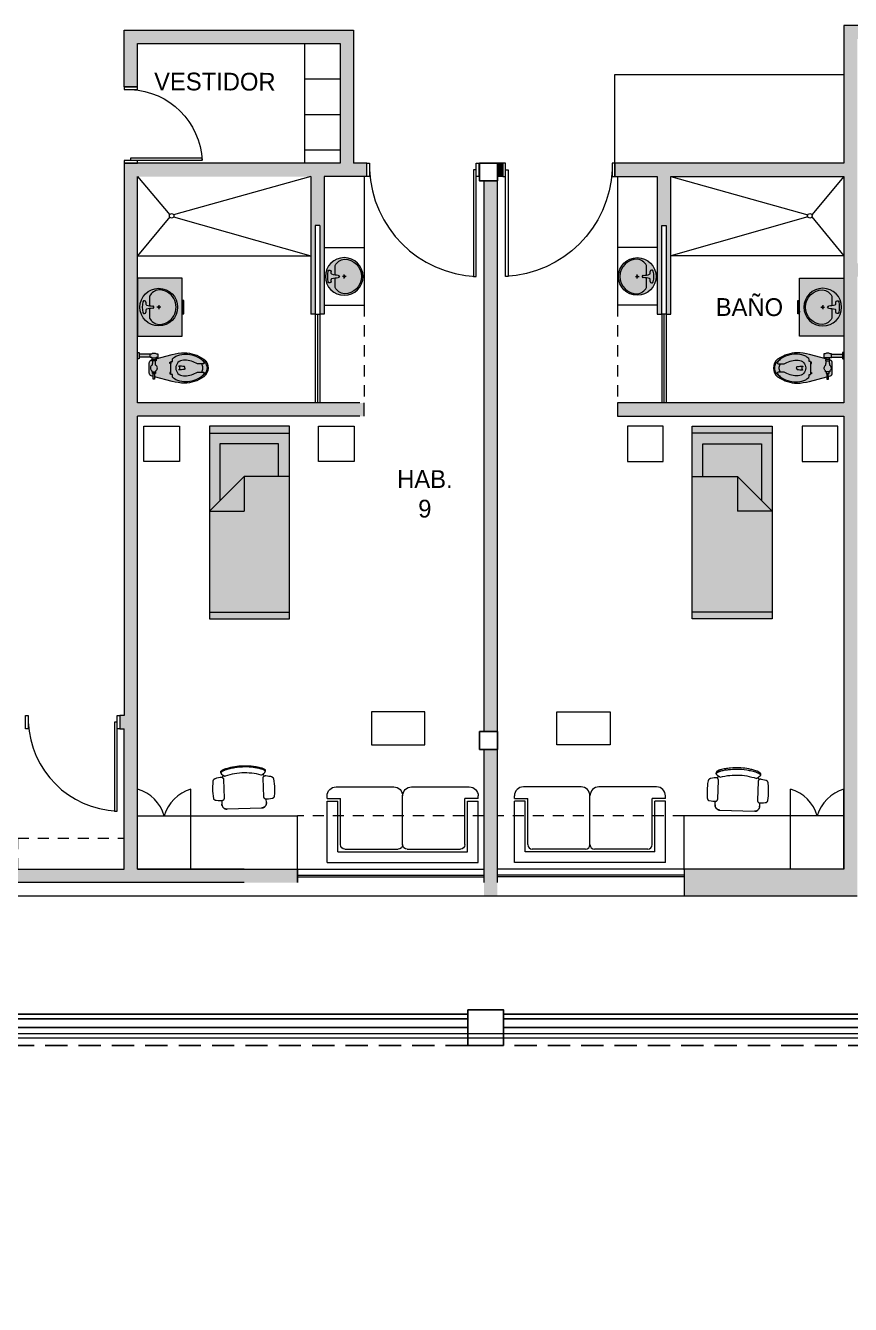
# Model space of a CAD drawing. Header units: metres. Extents: x 51 to 18146, y -212 to 18074.
# Drawn here: x 83.02 to 92.3, y 345.2 to 359.58 of the extents above; entities that cross this region are included whole.
import ezdxf

# ---------------------------------------------------------------- set-up
doc = ezdxf.new("R2010")
doc.units = ezdxf.units.M
for name, pattern in [('CONTINUA', [0]), ('HIDDEN', [0.375, 0.25, -0.125]), ('HIDDEN2', [0.1875, 0.125, -0.0625])]:
    doc.linetypes.add(name, pattern=pattern)
doc.layers.get('0').update_dxf_attribs({"color": 250})
for name, color, linetype in [('AY', 1, 'Continuous'), ('COL', 2, 'Continuous'), ('VE', 5, 'Continuous')]:
    doc.layers.add(name, color=color, linetype=linetype)
for name, color, linetype, lineweight in [('P0 - Antepecho', 250, 'Continuous', 15), ('P0 - Estructura', 250, 'Continuous', 25), ('P0 - Mobiliario', 250, 'Continuous', 9), ('P0 - Paredes', 250, 'Continuous', 20), ('P0 - Pasamanos', 250, 'Continuous', 13), ('P0 - Puertas', 250, 'Continuous', 13), ('P0 - Textos', 250, 'Continuous', 13), ('P0 - Ventanas', 250, 'Continuous', 15)]:
    doc.layers.add(name, color=color, linetype=linetype, lineweight=lineweight)
doc.layers.get('0').freeze()
doc.styles.add('CENTURY GOTHIC', font='GOTHIC.TTF')

# ---------------------------------------------------------------- blocks, each defined once
blk = doc.blocks.new('*U219')
for points in [[(0.03, 0.875), (0.03, 0.075), (0.06, 0.075), (0.06, 0.875)], [(0.03, 0), (0, 0), (0, 0.15), (0.03, 0.15)], [(0.86, 0), (0.83, 0), (0.83, 0.15), (0.86, 0.15)]]:
    blk.add_lwpolyline(points, close=True)
blk.add_arc((-0.006, 0.039), 0.837, 2.452, 87.548)
blk = doc.blocks.new('*U224')
for points in [[(-0.2, 0.15), (-0.17, 0.15), (-0.17, 0), (-0.2, 0)], [(0.83, 0.15), (0.86, 0.15), (0.86, 0), (0.83, 0)], [(0.83, -0.925), (0.83, 0.075), (0.8, 0.075), (0.8, -0.925)]]:
    blk.add_lwpolyline(points, close=True)
blk.add_arc((0.875, 0.12), 1.046, 182.452, 267.548)
blk = doc.blocks.new('*U191')
for points in [[(-0.17, 1.275), (-0.17, 0.075), (-0.14, 0.075), (-0.14, 1.275)], [(-0.17, 0), (-0.2, 0), (-0.2, 0.15), (-0.17, 0.15)], [(1.06, 0), (1.03, 0), (1.03, 0.15), (1.06, 0.15)]]:
    blk.add_lwpolyline(points, close=True)
blk.add_arc((-0.224, 0.021), 1.255, 2.452, 87.548)
blk = doc.blocks.new('CAMA01')
at = {"true_color": 0xffffff, "transparency": 33554610}
h = blk.add_hatch(color=7, dxfattribs=at)
h.dxf.hatch_style = 1
h.paths.add_polyline_path([(0, -0.00217), (0, 0), (0.0009, 0), (0.0009, -0.00217)])
for p, q in [((0.0009, -0.00008), (0, -0.00008)), ((0.000122, -0.0002), (0.000782, -0.0002)), ((0.000122, -0.000568), (0.000122, -0.0002)), ((0.000782, -0.0002), (0.000782, -0.00084)), ((0.000001, -0.000569), (0.00051, -0.000569)), ((0.0009, -0.000958), (0.00051, -0.000569)), ((0.00051, -0.000569), (0.00051, -0.000958)), ((0.0009, -0.000958), (0.00051, -0.000958)), ((0.0009, -0.002096), (0, -0.002096))]:
    blk.add_line(p, q)
blk.add_lwpolyline([(0, -0.00217), (0, 0), (0.0009, 0), (0.0009, -0.00217)], close=True)
blk = doc.blocks.new('*U202')
at = {"true_color": 0xe7e8e9, "transparency": 33554687}
h = blk.add_hatch(color=254, dxfattribs=at)
h.dxf.hatch_style = 1
h.paths.add_polyline_path([(-0.055, 0.5), (-0.045, 0.5), (-0.045, 0.51), (-0.055, 0.51)])
h.paths.add_polyline_path([(-0.175, 0.51), (-0.025, 0.51), (-0.025, 0.52), (-0.175, 0.52)])
h.paths.add_polyline_path([(-0.155, 0.5), (-0.145, 0.5), (-0.145, 0.51), (-0.155, 0.51)])
h.paths.add_polyline_path([(-0.425, 0), (0.225, 0), (0.225, 0.5), (-0.425, 0.5)])
at = {"ltscale": 0.5}
for points in [[(0.225, 0.5), (-0.425, 0.5), (-0.425, 0), (0.225, 0)], [(-0.025, 0.52), (-0.175, 0.52), (-0.175, 0.51), (-0.025, 0.51)], [(-0.155, 0.51), (-0.145, 0.51), (-0.145, 0.5), (-0.155, 0.5)], [(-0.045, 0.51), (-0.055, 0.51), (-0.055, 0.5), (-0.045, 0.5)]]:
    blk.add_lwpolyline(points, close=True, dxfattribs=at)
blk = doc.blocks.new('*U180')
at = {"true_color": 0xffffff, "transparency": 33554648}
h = blk.add_hatch(color=7, dxfattribs=at)
h.dxf.hatch_style = 1
edge = h.paths.add_edge_path()
edge.add_arc((0, -0.241), 0.241, 0, 360)
for p, q in [((-0.025, -0.241), (0.025, -0.241)), ((0, -0.216), (0, -0.265)), ((-0.142, -0.359), (-0.019, -0.359)), ((-0.063, -0.406), (-0.039, -0.406)), ((0, -0.483), (0, -0.483)), ((0.019, -0.359), (0.142, -0.359)), ((0.039, -0.406), (0.063, -0.406))]:
    blk.add_line(p, q)
for radius in [0.241, 0.01]:
    blk.add_circle((0, -0.241), radius)
for centre, radius, start, end in [((0, -0.241), 0.222, 360, 180), ((-0.061, -0.218), 0.162, 188.1932, 240.2401), ((-0.562, -0.26), 0.552, 345.5523, 353.9775), ((0, -0.317), 0.0136, 355.6158, 184.3842), ((0.562, -0.26), 0.552, 186.0225, 194.4477), ((0.061, -0.218), 0.162, 299.7599, 351.8068), ((-0.063, -0.426), 0.0198, 90, 256.6163), ((0, -0.064), 0.388, 259.9649, 280.0351), ((-0.039, -0.394), 0.0119, 270, 341.9046), ((0.039, -0.394), 0.0119, 198.0954, 270), ((0.063, -0.426), 0.0198, 283.3837, 90)]:
    blk.add_arc(centre, radius, start, end)
blk = doc.blocks.new('INOD-01')
at = {"true_color": 0xffffff, "transparency": 33554687}
h = blk.add_hatch(color=7, dxfattribs=at)
h.dxf.hatch_style = 1
edge = h.paths.add_edge_path()
edge.add_line((0.000292, -0.000388), (0.000238, -0.000192))
edge.add_line((0.000238, -0.000192), (0.000265, -0.000192))
edge.add_arc((0.000265, -0.00019), 0.00000218, 268.4865, 360)
edge.add_line((0.000267, -0.00019), (0.000267, -0.000177))
edge.add_arc((0.000265, -0.000177), 0.00000218, 0, 91.5135)
edge.add_line((0.000265, -0.000175), (0.000234, -0.000176))
edge.add_arc((-0.001253, -0.000621), 0.001552, 16.6708, 17.5555)
edge.add_arc((-0.001253, -0.000621), 0.001552, 17.5555, 17.5582)
edge.add_arc((0.000197, -0.000162), 0.0000314, 17.5582, 90)
edge.add_line((0.000197, -0.000131), (0.000197, -0.000131))
edge.add_line((0.000197, -0.000131), (0.000082, -0.000131))
edge.add_arc((0.000082, -0.000162), 0.0000314, 90, 162.4418)
edge.add_arc((0.001532, -0.000621), 0.001552, 162.4418, 162.4445)
edge.add_arc((0.001532, -0.000621), 0.001552, 162.4445, 162.6572)
edge.add_line((0.000051, -0.000158), (0.000044, -0.000158))
edge.add_line((0.000044, -0.000158), (0.000044, -0.000163))
edge.add_line((0.000044, -0.000163), (0.000024, -0.000163))
edge.add_arc((-0.00003, -0.000183), 0.0000576, 21.1205, 29.7975)
edge.add_line((0.00002, -0.000155), (0.00002, -0.000141))
edge.add_line((0.00002, -0.000141), (0.000018, -0.000141))
edge.add_line((0.000018, -0.000141), (0.000018, -0.000016))
edge.add_line((0.000018, -0.000016), (0.000033, -0.000016))
edge.add_arc((0.000033, -0.000014), 0.0000024, 270, 357)
edge.add_line((0.000035, -0.000014), (0.000036, 0))
edge.add_line((0.000036, 0), (-0.000036, 0))
edge.add_line((-0.000036, 0), (-0.000035, -0.000014))
edge.add_arc((-0.000033, -0.000014), 0.0000024, 183, 270)
edge.add_line((-0.000033, -0.000016), (-0.000018, -0.000016))
edge.add_line((-0.000018, -0.000016), (-0.000018, -0.000141))
edge.add_line((-0.000018, -0.000141), (-0.00002, -0.000141))
edge.add_line((-0.00002, -0.000141), (-0.00002, -0.000155))
edge.add_arc((0.00003, -0.000183), 0.0000576, 150.2025, 209.7975)
edge.add_line((-0.00002, -0.000212), (-0.00002, -0.000227))
edge.add_line((-0.00002, -0.000227), (0.00002, -0.000227))
edge.add_line((0.00002, -0.000227), (0.00002, -0.000213))
edge.add_arc((-0.00003, -0.000184), 0.0000576, 330.2025, 338.8795)
edge.add_line((0.000024, -0.000205), (0.000037, -0.000205))
edge.add_line((0.000037, -0.000205), (-0.000013, -0.000388))
edge.add_arc((0.000884, -0.000586), 0.000918, 167.5166, 176.3215)
edge.add_arc((0.000383, -0.000511), 0.000416, 182.2621, 197.4133)
edge.add_arc((0.000375, -0.000515), 0.000407, 197.3099, 214.6377)
edge.add_arc((0.00014, -0.000665), 0.000128, 218.7559, 269.7595)
edge.add_arc((0.000139, -0.000665), 0.000128, 270.2405, 321.2441)
edge.add_arc((-0.000096, -0.000515), 0.000407, 325.3623, 342.6901)
edge.add_arc((-0.000104, -0.000511), 0.000416, 342.5867, 357.7379)
edge.add_arc((-0.000605, -0.000586), 0.000918, 3.6785, 12.4834)
for p, q in [((-0.000018, -0.000141), (-0.000018, -0.000016)), ((0.000018, -0.000141), (0.000018, -0.000016)), ((0.000181, -0.000207), (0.000181, -0.000207)), ((0.000207, -0.000191), (0.000207, -0.000177)), ((0.000118, -0.000473), (0.000161, -0.000473))]:
    blk.add_line(p, q)
for points in [[(0.000033, -0.000016, 0.39896), (0.000035, -0.000014), (0.000036, 0), (-0.000036, 0), (-0.000035, -0.000014, 0.39896), (-0.000033, -0.000016)], [(0.000057, -0.000158), (0.000044, -0.000158), (0.000044, -0.000209), (0.000057, -0.000209, 0.414214), (0.00006, -0.000207), (0.00006, -0.000161, 0.414214)]]:
    blk.add_lwpolyline(points, format="xyb", close=True)
for points in [[(0.000024, -0.000163, 0.037879), (0.00002, -0.000155), (0.00002, -0.000141), (-0.00002, -0.000141), (-0.00002, -0.000155, 0.266056), (-0.00002, -0.000212), (-0.00002, -0.000227), (0.00002, -0.000227), (0.00002, -0.000213, 0.037879), (0.000024, -0.000205)], [(0.000234, -0.000176, 0.00386), (0.000227, -0.000153, 0.000012), (0.000227, -0.000153, 0.327052), (0.000197, -0.000131), (0.000197, -0.000131), (0.000082, -0.000131), (0.000082, -0.000131, 0.327052), (0.000052, -0.000153, 0.000012), (0.000052, -0.000153, 0.000928), (0.000051, -0.000158)], [(0.000037, -0.000205), (-0.000013, -0.000388, 0.038438), (-0.000033, -0.000528, 0.066206), (-0.000014, -0.000636, 0.075751), (0.00004, -0.000746, 0.226293), (0.00014, -0.000794, 0.226293), (0.000239, -0.000746, 0.075751), (0.000293, -0.000636, 0.066206), (0.000312, -0.000528, 0.038438), (0.000292, -0.000388), (0.000238, -0.000192)], [(0.00006, -0.000167), (0.000088, -0.000167), (0.000088, -0.000164), (0.000106, -0.000164, -0.537901), (0.000171, -0.00016), (0.000181, -0.00016), (0.000183, -0.000162), (0.000183, -0.000205), (0.000181, -0.000207), (0.000171, -0.000207, -0.538048), (0.000106, -0.000203), (0.000088, -0.000203), (0.000088, -0.0002), (0.00006, -0.0002)], [(0.000202, -0.000193, 0.076348), (0.000207, -0.000191), (0.000265, -0.000192, 0.421972), (0.000267, -0.00019), (0.000267, -0.000177, 0.421972), (0.000265, -0.000175), (0.000207, -0.000177, 0.076348), (0.000202, -0.000174)], [(0.00014, -0.000374), (0.000072, -0.000374, 0.406181), (0.000068, -0.000377), (0.000068, -0.000388, -0.444017), (0.000062, -0.000393), (0.00004, -0.000393, 0.143847), (0.000034, -0.000395, 0.048238), (0.000016, -0.000416), (0.000008, -0.000429, 0.099328), (-0.000016, -0.000522, 0.066881), (-0.000008, -0.000609, 0.081513), (0.000029, -0.000702, 0.111286), (0.000086, -0.000766, 0.125201), (0.00014, -0.000782, 0.125201), (0.000194, -0.000766, 0.111286), (0.00025, -0.000702, 0.081513), (0.000287, -0.000609, 0.066881), (0.000295, -0.000522, 0.099328), (0.000271, -0.000429), (0.000263, -0.000416, 0.048238), (0.000245, -0.000395, 0.143847), (0.000239, -0.000393), (0.000217, -0.000393, -0.444017), (0.000211, -0.000388), (0.000211, -0.000377, 0.406181), (0.000207, -0.000374), (0.00014, -0.000374)], [(0.000027, -0.000698, 0.134246), (0.00008, -0.000749, 0.629544), (0.000091, -0.000742), (0.000091, -0.000674, 0.129257), (0.000085, -0.000658, -0.148984), (0.000051, -0.000515, -0.965717), (0.000228, -0.000515, -0.148984), (0.000194, -0.000658, 0.129257), (0.000188, -0.000674), (0.000188, -0.000742, 0.629544), (0.000199, -0.000749, 0.134246), (0.000252, -0.000698)], [(0.00014, -0.000533), (0.000128, -0.000531, -0.285993), (0.000124, -0.000527), (0.000121, -0.000511, -0.009657), (0.000119, -0.000481), (0.000118, -0.000473, -0.2787), (0.000123, -0.000459)], [(0.00014, -0.000533), (0.000151, -0.000531, 0.285993), (0.000155, -0.000527), (0.000158, -0.000511, 0.009657), (0.000161, -0.000481), (0.000161, -0.000473, 0.2787), (0.000156, -0.000459)], [(0.000091, -0.000719, 0.068748), (0.000134, -0.000731), (0.000146, -0.000731, 0.068748), (0.000188, -0.000719)]]:
    blk.add_lwpolyline(points, format="xyb")
for points in [[(0.000044, -0.000163), (0.000024, -0.000163), (0.000024, -0.000205), (0.000044, -0.000205)], [(0.000183, -0.000201), (0.000202, -0.000201), (0.000202, -0.000166), (0.000183, -0.000166)]]:
    blk.add_lwpolyline(points)
for points in [[(0.000072, -0.000374), (0.000088, -0.000374), (0.000088, -0.000364), (0.000072, -0.000364)], [(0.000207, -0.000374), (0.000191, -0.000374), (0.000191, -0.000364), (0.000207, -0.000364)]]:
    blk.add_lwpolyline(points, close=True)
blk = doc.blocks.new('MSA2')
for p, q in [((-0.85, -0.03), (-0.85, -0.72)), ((-0.85, -0.03), (0.85, -0.03)), ((0.85, -0.03), (0.85, -0.72)), ((-0.73, -0.15), (0.73, -0.15)), ((-0.73, -0.15), (-0.73, -0.72)), ((-0.7, -0.23), (-0.7, -0.75)), ((-0.65, -0.18), (-0.05, -0.18)), ((0, -0.23), (0, -0.78)), ((0.05, -0.18), (0.65, -0.18)), ((0.7, -0.23), (0.7, -0.75)), ((0.73, -0.15), (0.73, -0.72)), ((-0.85, -0.72), (-0.73, -0.72)), ((0.73, -0.72), (0.85, -0.72)), ((-0.85, -0.75), (-0.7, -0.75)), ((-0.85, -0.75), (-0.85, -0.78)), ((0.85, -0.75), (0.7, -0.75)), ((0.85, -0.75), (0.85, -0.78)), ((-0.75, -0.88), (-0.1, -0.88)), ((0.1, -0.88), (0.75, -0.88))]:
    blk.add_line(p, q)
for centre, radius, start, end in [((-0.65, -0.23), 0.05, 90, 180), ((-0.05, -0.23), 0.05, 0, 90), ((0.05, -0.23), 0.05, 90, 180), ((0.65, -0.23), 0.05, 0, 90), ((-0.75, -0.78), 0.1, 180, 270), ((-0.1, -0.78), 0.1, 270.0001, 0.0001), ((0.1, -0.78), 0.1, 179.9999, 269.9999), ((0.75, -0.78), 0.1, 270, 360)]:
    blk.add_arc(centre, radius, start, end)
blk = doc.blocks.new('EQ_Silla - Haworth-Zody Task1 - Silla operativa con apoyabrazos-V157-Layout Copy 1')
for p, q in [((-0.135, -0.005), (-0.135, 0.007)), ((0.308, 0.092), (-0.079, 0.092)), ((0.364, 0.007), (0.363, -0.005)), ((-0.109, -0.244), (-0.11, -0.032)), ((0.338, -0.032), (0.337, -0.244)), ((-0.136, -0.318), (-0.136, -0.332)), ((0.364, -0.332), (0.364, -0.318))]:
    blk.add_line(p, q)
at = {"flags": 128}
for points in [[(-0.135, 0.007), (-0.136, 0.02), (-0.136, 0.033)], [(0.365, 0.033), (0.365, 0.02), (0.364, 0.007)], [(-0.226, -0.034), (-0.229, -0.061), (-0.231, -0.089), (-0.232, -0.117), (-0.232, -0.145), (-0.231, -0.172), (-0.228, -0.2), (-0.225, -0.228), (-0.224, -0.232)], [(-0.203, -0.011), (-0.204, -0.011), (-0.205, -0.011), (-0.206, -0.011), (-0.207, -0.012), (-0.208, -0.012), (-0.209, -0.012), (-0.21, -0.013), (-0.211, -0.013), (-0.212, -0.014), (-0.213, -0.014), (-0.214, -0.015), (-0.215, -0.016), (-0.216, -0.016), (-0.217, -0.017), (-0.218, -0.018), (-0.218, -0.018), (-0.219, -0.019), (-0.22, -0.02), (-0.22, -0.021), (-0.221, -0.022), (-0.222, -0.023), (-0.222, -0.024), (-0.223, -0.025), (-0.223, -0.026), (-0.224, -0.027), (-0.224, -0.028), (-0.225, -0.029), (-0.225, -0.03), (-0.225, -0.031), (-0.226, -0.032), (-0.226, -0.033), (-0.226, -0.034), (-0.226, -0.034)], [(-0.137, -0.005), (-0.158, -0.006), (-0.178, -0.007), (-0.198, -0.01), (-0.203, -0.011)], [(-0.11, -0.032), (-0.11, -0.031), (-0.11, -0.03), (-0.11, -0.029), (-0.11, -0.028), (-0.11, -0.026), (-0.11, -0.025), (-0.111, -0.024), (-0.111, -0.023), (-0.111, -0.022), (-0.112, -0.021), (-0.112, -0.02), (-0.113, -0.019), (-0.113, -0.018), (-0.114, -0.017), (-0.114, -0.017), (-0.115, -0.016), (-0.116, -0.015), (-0.117, -0.014), (-0.117, -0.013), (-0.118, -0.012), (-0.119, -0.012), (-0.12, -0.011), (-0.121, -0.01), (-0.121, -0.01), (-0.122, -0.009), (-0.123, -0.009), (-0.124, -0.008), (-0.125, -0.008), (-0.126, -0.007), (-0.127, -0.007), (-0.128, -0.006), (-0.129, -0.006), (-0.13, -0.006), (-0.131, -0.005), (-0.132, -0.005), (-0.134, -0.005), (-0.135, -0.005), (-0.136, -0.005), (-0.137, -0.005), (-0.137, -0.005)], [(0.366, -0.005), (0.365, -0.005), (0.364, -0.005), (0.363, -0.005), (0.362, -0.005), (0.361, -0.005), (0.359, -0.006), (0.358, -0.006), (0.357, -0.006), (0.356, -0.006), (0.355, -0.007), (0.354, -0.007), (0.353, -0.008), (0.352, -0.008), (0.351, -0.009), (0.35, -0.009), (0.35, -0.01), (0.349, -0.011), (0.348, -0.011), (0.347, -0.012), (0.346, -0.013), (0.345, -0.014), (0.345, -0.014), (0.344, -0.015), (0.343, -0.016), (0.343, -0.017), (0.342, -0.018), (0.342, -0.019), (0.341, -0.02), (0.341, -0.021), (0.34, -0.022), (0.34, -0.023), (0.339, -0.024), (0.339, -0.025), (0.339, -0.026), (0.339, -0.027), (0.338, -0.028), (0.338, -0.029), (0.338, -0.03), (0.338, -0.031), (0.338, -0.032)], [(0.432, -0.011), (0.411, -0.008), (0.391, -0.006), (0.371, -0.005), (0.366, -0.005)], [(0.455, -0.034), (0.454, -0.033), (0.454, -0.032), (0.454, -0.031), (0.454, -0.03), (0.453, -0.029), (0.453, -0.028), (0.452, -0.027), (0.452, -0.026), (0.451, -0.025), (0.451, -0.024), (0.45, -0.023), (0.45, -0.022), (0.449, -0.021), (0.448, -0.02), (0.448, -0.019), (0.447, -0.019), (0.446, -0.018), (0.445, -0.017), (0.445, -0.016), (0.444, -0.016), (0.443, -0.015), (0.442, -0.014), (0.441, -0.014), (0.44, -0.013), (0.439, -0.013), (0.438, -0.012), (0.437, -0.012), (0.436, -0.012), (0.435, -0.011), (0.434, -0.011), (0.433, -0.011), (0.432, -0.011), (0.432, -0.011)], [(0.453, -0.232), (0.457, -0.204), (0.459, -0.176), (0.461, -0.149), (0.461, -0.121), (0.46, -0.093), (0.458, -0.066), (0.455, -0.038), (0.455, -0.034)], [(-0.224, -0.232), (-0.224, -0.233), (-0.224, -0.234), (-0.224, -0.236), (-0.223, -0.237), (-0.223, -0.238), (-0.222, -0.239), (-0.222, -0.241), (-0.221, -0.242), (-0.22, -0.243), (-0.22, -0.244), (-0.219, -0.245), (-0.218, -0.246), (-0.217, -0.247), (-0.217, -0.248), (-0.216, -0.249), (-0.215, -0.25), (-0.214, -0.251), (-0.213, -0.252), (-0.212, -0.253), (-0.211, -0.254), (-0.21, -0.255), (-0.208, -0.255), (-0.207, -0.256), (-0.206, -0.257), (-0.205, -0.257), (-0.204, -0.258), (-0.202, -0.258), (-0.201, -0.259), (-0.2, -0.259), (-0.2, -0.259)], [(-0.2, -0.259), (-0.182, -0.263), (-0.164, -0.267), (-0.146, -0.27), (-0.139, -0.271)], [(-0.139, -0.271), (-0.138, -0.271), (-0.137, -0.271), (-0.136, -0.271), (-0.135, -0.271), (-0.134, -0.271), (-0.133, -0.271), (-0.132, -0.271), (-0.131, -0.27), (-0.129, -0.27), (-0.128, -0.27), (-0.127, -0.27), (-0.126, -0.269), (-0.125, -0.269), (-0.124, -0.268), (-0.123, -0.268), (-0.122, -0.267), (-0.121, -0.267), (-0.121, -0.266), (-0.12, -0.266), (-0.119, -0.265), (-0.118, -0.264), (-0.117, -0.263), (-0.116, -0.263), (-0.116, -0.262), (-0.115, -0.261), (-0.114, -0.26), (-0.114, -0.259), (-0.113, -0.258), (-0.112, -0.257), (-0.112, -0.257), (-0.111, -0.256), (-0.111, -0.255), (-0.11, -0.254), (-0.11, -0.253), (-0.11, -0.251), (-0.109, -0.25), (-0.109, -0.249), (-0.109, -0.248), (-0.109, -0.247), (-0.109, -0.246), (-0.109, -0.245), (-0.109, -0.244), (-0.109, -0.244)], [(0.318, -0.279), (0.292, -0.287), (0.265, -0.293), (0.238, -0.299), (0.211, -0.303), (0.183, -0.306), (0.156, -0.309), (0.128, -0.31), (0.101, -0.31), (0.073, -0.309), (0.045, -0.306), (0.018, -0.303), (-0.009, -0.299), (-0.036, -0.293), (-0.063, -0.287), (-0.089, -0.279), (-0.089, -0.279)], [(0.337, -0.244), (0.337, -0.245), (0.337, -0.246), (0.337, -0.247), (0.338, -0.248), (0.338, -0.249), (0.338, -0.25), (0.338, -0.251), (0.339, -0.252), (0.339, -0.253), (0.339, -0.254), (0.34, -0.255), (0.34, -0.256), (0.341, -0.257), (0.341, -0.258), (0.342, -0.259), (0.343, -0.26), (0.343, -0.261), (0.344, -0.262), (0.345, -0.262), (0.346, -0.263), (0.346, -0.264), (0.347, -0.265), (0.348, -0.265), (0.349, -0.266), (0.35, -0.267), (0.351, -0.267), (0.352, -0.268), (0.353, -0.268), (0.354, -0.269), (0.355, -0.269), (0.356, -0.269), (0.357, -0.27), (0.358, -0.27), (0.359, -0.27), (0.36, -0.27), (0.361, -0.271), (0.362, -0.271), (0.363, -0.271), (0.364, -0.271), (0.365, -0.271), (0.366, -0.271), (0.368, -0.271), (0.368, -0.271)], [(0.368, -0.271), (0.386, -0.268), (0.404, -0.265), (0.422, -0.261), (0.428, -0.259)], [(0.428, -0.259), (0.43, -0.259), (0.431, -0.258), (0.432, -0.258), (0.433, -0.257), (0.435, -0.257), (0.436, -0.256), (0.437, -0.255), (0.438, -0.255), (0.439, -0.254), (0.44, -0.253), (0.441, -0.252), (0.442, -0.251), (0.443, -0.251), (0.444, -0.25), (0.445, -0.249), (0.446, -0.248), (0.447, -0.246), (0.448, -0.245), (0.448, -0.244), (0.449, -0.243), (0.45, -0.242), (0.45, -0.241), (0.451, -0.239), (0.451, -0.238), (0.452, -0.237), (0.452, -0.236), (0.452, -0.234), (0.453, -0.233), (0.453, -0.232), (0.453, -0.232)]]:
    blk.add_lwpolyline(points, dxfattribs=at)
for centre, start_param, end_param in [((-0.035, -0.204), 4.322964, 4.347117), ((0.263, -0.204), 5.077661, 5.101814)]:
    blk.add_ellipse(centre, major_axis=(0.239, 0), ratio=0.292372, start_param=start_param, end_param=end_param)
for points in [[(-0.136, 0.033), (-0.137, 0.037), (-0.136, 0.046), (-0.133, 0.055), (-0.131, 0.059)], [(-0.136, 0.045), (-0.136, 0.041), (-0.137, 0.037), (-0.136, 0.033)], [(-0.127, 0.067), (-0.128, 0.065), (-0.129, 0.064), (-0.129, 0.063)], [(-0.12, 0.075), (-0.121, 0.074), (-0.122, 0.073), (-0.123, 0.072)], [(-0.112, 0.082), (-0.113, 0.082), (-0.113, 0.081), (-0.114, 0.08)], [(-0.094, 0.09), (-0.093, 0.091), (-0.089, 0.091), (-0.084, 0.092), (-0.081, 0.092), (-0.079, 0.092)], [(-0.083, 0.092), (-0.085, 0.092), (-0.087, 0.092), (-0.09, 0.091), (-0.091, 0.091)], [(0.308, 0.092), (0.31, 0.092), (0.313, 0.092), (0.318, 0.091), (0.321, 0.091), (0.323, 0.09)], [(0.32, 0.091), (0.319, 0.091), (0.316, 0.092), (0.313, 0.092), (0.312, 0.092)], [(0.343, 0.08), (0.342, 0.081), (0.341, 0.082), (0.34, 0.082)], [(0.351, 0.072), (0.35, 0.073), (0.35, 0.074), (0.349, 0.075)], [(0.358, 0.063), (0.357, 0.064), (0.356, 0.065), (0.355, 0.067)], [(0.36, 0.059), (0.362, 0.055), (0.365, 0.046), (0.365, 0.037), (0.365, 0.033)], [(-0.121, -0.265), (-0.121, -0.267), (-0.12, -0.269), (-0.119, -0.271)], [(-0.116, -0.278), (-0.115, -0.279), (-0.114, -0.28), (-0.113, -0.282)], [(-0.114, -0.294), (-0.107, -0.288), (-0.097, -0.281), (-0.091, -0.279), (-0.09, -0.279)], [(0.342, -0.282), (0.343, -0.28), (0.344, -0.279), (0.344, -0.278)], [(0.348, -0.271), (0.349, -0.269), (0.349, -0.267), (0.35, -0.265)], [(-0.131, -0.328), (-0.131, -0.327), (-0.133, -0.326), (-0.134, -0.325), (-0.134, -0.325)], [(-0.134, -0.338), (-0.134, -0.339), (-0.133, -0.339), (-0.132, -0.34), (-0.131, -0.341)], [(-0.119, -0.298), (-0.118, -0.297), (-0.116, -0.296), (-0.114, -0.294), (-0.114, -0.294)], [(0.342, -0.294), (0.343, -0.294), (0.345, -0.296), (0.347, -0.297), (0.348, -0.298)], [(0.348, -0.298), (0.351, -0.3), (0.356, -0.303), (0.361, -0.309), (0.364, -0.314), (0.365, -0.32), (0.363, -0.323), (0.362, -0.325)], [(0.362, -0.325), (0.362, -0.325), (0.361, -0.326), (0.36, -0.327), (0.359, -0.328)], [(0.36, -0.341), (0.36, -0.34), (0.362, -0.339), (0.362, -0.339), (0.362, -0.338)], [(0.362, -0.338), (0.364, -0.336), (0.364, -0.334), (0.364, -0.332)]]:
    blk.add_open_spline(points, degree=3)
for points, knots in [([(-0.132, 0.057), (-0.133, 0.055), (-0.134, 0.052), (-0.135, 0.05), (-0.135, 0.049)], [-0.4, -0.4, -0.4, -0.4, -0.3, -0.2637271, -0.2637271, -0.2637271, -0.2637271]), ([(-0.131, 0.059), (-0.13, 0.062), (-0.127, 0.067), (-0.123, 0.072), (-0.12, 0.075), (-0.119, 0.077), (-0.117, 0.078), (-0.114, 0.081), (-0.111, 0.082), (-0.109, 0.084), (-0.106, 0.085), (-0.104, 0.086), (-0.102, 0.088), (-0.098, 0.089), (-0.095, 0.09), (-0.094, 0.09)], [-1, -1, -1, -1, -0.8, -0.7, -0.65, -0.6, -0.55, -0.5, -0.4, -0.35, -0.3, -0.25, -0.2, -0.1, 0, 0, 0, 0]), ([(-0.091, 0.091), (-0.092, 0.091), (-0.092, 0.091), (-0.093, 0.091), (-0.093, 0.091), (-0.093, 0.09), (-0.093, 0.09), (-0.094, 0.09), (-0.094, 0.09), (-0.095, 0.09), (-0.095, 0.09), (-0.095, 0.09), (-0.095, 0.09), (-0.096, 0.09), (-0.096, 0.09), (-0.097, 0.089), (-0.098, 0.089), (-0.098, 0.089), (-0.1, 0.088), (-0.102, 0.088), (-0.104, 0.087), (-0.105, 0.086), (-0.106, 0.086), (-0.107, 0.085), (-0.108, 0.085), (-0.108, 0.085), (-0.108, 0.084), (-0.109, 0.084), (-0.109, 0.084), (-0.109, 0.084), (-0.11, 0.083), (-0.11, 0.083), (-0.111, 0.083), (-0.111, 0.082), (-0.112, 0.082)], [-1, -1, -1, -1, -0.95, -0.925, -0.9125, -0.9, -0.8875, -0.875, -0.85, -0.825, -0.8125, -0.8, -0.7875, -0.775, -0.75, -0.725, -0.7, -0.65, -0.6, -0.5, -0.4, -0.35, -0.3, -0.25, -0.225, -0.2, -0.1875, -0.175, -0.15, -0.125, -0.1, -0.075, -0.05, 0, 0, 0, 0]), ([(0.34, 0.082), (0.34, 0.082), (0.34, 0.083), (0.339, 0.083), (0.339, 0.083), (0.338, 0.084), (0.338, 0.084), (0.337, 0.084), (0.337, 0.084), (0.336, 0.085), (0.336, 0.085), (0.335, 0.085), (0.334, 0.086), (0.334, 0.086), (0.332, 0.087), (0.33, 0.088), (0.329, 0.088), (0.327, 0.089), (0.326, 0.089), (0.325, 0.089), (0.325, 0.09), (0.324, 0.09), (0.324, 0.09), (0.324, 0.09), (0.324, 0.09), (0.323, 0.09), (0.323, 0.09), (0.322, 0.09), (0.322, 0.09), (0.322, 0.09), (0.321, 0.091), (0.321, 0.091), (0.321, 0.091), (0.32, 0.091), (0.32, 0.091)], [-1, -1, -1, -1, -0.95, -0.925, -0.9, -0.875, -0.85, -0.825, -0.8, -0.775, -0.75, -0.725, -0.7, -0.65, -0.6, -0.5, -0.4, -0.35, -0.3, -0.275, -0.25, -0.225, -0.2125, -0.2, -0.1875, -0.175, -0.15, -0.125, -0.1125, -0.1, -0.0875, -0.075, -0.05, 0, 0, 0, 0]), ([(0.323, 0.09), (0.324, 0.09), (0.327, 0.089), (0.33, 0.088), (0.333, 0.086), (0.335, 0.085), (0.337, 0.084), (0.339, 0.083), (0.341, 0.082), (0.343, 0.08), (0.345, 0.078), (0.347, 0.077), (0.349, 0.075), (0.351, 0.072), (0.355, 0.067), (0.358, 0.062), (0.36, 0.059)], [-1, -1, -1, -1, -0.9, -0.8, -0.75, -0.7, -0.65, -0.6, -0.55, -0.5, -0.45, -0.4, -0.35, -0.3, -0.2, 0, 0, 0, 0]), ([(0.363, 0.049), (0.363, 0.05), (0.363, 0.052), (0.362, 0.055), (0.361, 0.056), (0.361, 0.057)], [-0.7362729, -0.7362729, -0.7362729, -0.7362729, -0.7, -0.625, -0.6, -0.6, -0.6, -0.6]), ([(0.365, 0.033), (0.365, 0.036), (0.365, 0.04), (0.364, 0.044), (0.364, 0.045)], [-1, -1, -1, -1, -0.85, -0.8, -0.8, -0.8, -0.8]), ([(-0.107, -0.289), (-0.112, -0.284), (-0.117, -0.276), (-0.121, -0.268), (-0.122, -0.265)], [-0.6152058, -0.6152058, -0.6152058, -0.6152058, -0.3333333, -0.2383084, -0.2383084, -0.2383084, -0.2383084]), ([(0.318, -0.279), (0.32, -0.279), (0.323, -0.28), (0.331, -0.285), (0.338, -0.29), (0.342, -0.294)], [0.5555556, 0.5555556, 0.5555556, 0.5555556, 0.7222222, 0.8611111, 1, 1, 1, 1]), ([(0.35, -0.265), (0.349, -0.268), (0.346, -0.276), (0.341, -0.284), (0.336, -0.289)], [-0.7616916, -0.7616916, -0.7616916, -0.7616916, -0.6666667, -0.3847676, -0.3847676, -0.3847676, -0.3847676]), ([(-0.134, -0.325), (-0.136, -0.321), (-0.137, -0.313), (-0.128, -0.303), (-0.119, -0.298)], [0, 0, 0, 0, 0.4, 1, 1, 1, 1]), ([(-0.136, -0.332), (-0.136, -0.332), (-0.136, -0.335), (-0.135, -0.337), (-0.134, -0.338)], [0.7376075, 0.7376075, 0.7376075, 0.7376075, 0.8, 1, 1, 1, 1]), ([(-0.091, -0.347), (-0.094, -0.346), (-0.099, -0.345), (-0.105, -0.342), (-0.108, -0.341), (-0.11, -0.34), (-0.112, -0.338), (-0.115, -0.337), (-0.117, -0.336), (-0.119, -0.335), (-0.12, -0.334), (-0.122, -0.333), (-0.124, -0.332), (-0.126, -0.331), (-0.128, -0.329), (-0.13, -0.328), (-0.131, -0.328)], [0, 0, 0, 0, 0.2, 0.3, 0.35, 0.4, 0.45, 0.5, 0.55, 0.6, 0.65, 0.7, 0.75, 0.8, 0.9, 1, 1, 1, 1]), ([(-0.131, -0.341), (-0.13, -0.341), (-0.129, -0.342), (-0.127, -0.343), (-0.126, -0.344), (-0.124, -0.345), (-0.123, -0.346), (-0.121, -0.347), (-0.119, -0.349), (-0.117, -0.35), (-0.115, -0.351), (-0.113, -0.352), (-0.111, -0.354), (-0.109, -0.355), (-0.106, -0.356), (-0.104, -0.357), (-0.1, -0.359), (-0.096, -0.36), (-0.093, -0.361), (-0.091, -0.362)], [0, 0, 0, 0, 0.1, 0.15, 0.2, 0.25, 0.3, 0.35, 0.4, 0.45, 0.5, 0.55, 0.6, 0.65, 0.7, 0.75, 0.8, 0.9, 1, 1, 1, 1]), ([(0.319, -0.347), (0.305, -0.352), (0.275, -0.36), (0.214, -0.371), (0.13, -0.379), (0.041, -0.375), (-0.035, -0.362), (-0.072, -0.353), (-0.091, -0.347)], [0, 0, 0, 0, 0.111111, 0.222222, 0.444444, 0.722222, 0.861111, 1, 1, 1, 1]), ([(-0.091, -0.362), (-0.076, -0.366), (-0.046, -0.374), (0.014, -0.386), (0.099, -0.394), (0.188, -0.389), (0.264, -0.377), (0.301, -0.367), (0.319, -0.362)], [0, 0, 0, 0, 0.111111, 0.222222, 0.444444, 0.722222, 0.861111, 1, 1, 1, 1]), ([(0.359, -0.328), (0.358, -0.328), (0.357, -0.329), (0.355, -0.331), (0.352, -0.332), (0.351, -0.333), (0.349, -0.334), (0.347, -0.335), (0.345, -0.336), (0.343, -0.337), (0.341, -0.338), (0.339, -0.34), (0.337, -0.341), (0.334, -0.342), (0.328, -0.345), (0.323, -0.346), (0.319, -0.347)], [0, 0, 0, 0, 0.1, 0.2, 0.25, 0.3, 0.35, 0.4, 0.45, 0.5, 0.55, 0.6, 0.65, 0.7, 0.8, 1, 1, 1, 1]), ([(0.319, -0.362), (0.321, -0.361), (0.325, -0.36), (0.329, -0.359), (0.332, -0.357), (0.335, -0.356), (0.337, -0.355), (0.339, -0.354), (0.342, -0.352), (0.344, -0.351), (0.346, -0.35), (0.348, -0.349), (0.35, -0.347), (0.351, -0.346), (0.353, -0.345), (0.355, -0.344), (0.356, -0.343), (0.358, -0.342), (0.359, -0.341), (0.36, -0.341)], [0, 0, 0, 0, 0.1, 0.2, 0.25, 0.3, 0.35, 0.4, 0.45, 0.5, 0.55, 0.6, 0.65, 0.7, 0.75, 0.8, 0.85, 0.9, 1, 1, 1, 1])]:
    blk.add_open_spline(points, degree=3, knots=knots)
blk = doc.blocks.new('-COL40-')
at = {"color": 0}
blk.add_lwpolyline([(-0.2, 0.2), (-0.2, -0.2), (0.2, -0.2), (0.2, 0.2)], close=True, dxfattribs=at)

msp = doc.modelspace()

# ---------------------------------------------------------------- hatches: boundary and pattern name
at = {"layer": 'P0 - Paredes'}
h = msp.add_hatch(color=256, dxfattribs=at)
h.dxf.hatch_style = 1
h.paths.add_polyline_path([(86.08, 350.091), (84.282, 350.091), (84.282, 355.185), (86.829, 355.185), (86.829, 355.335), (84.282, 355.335), (84.282, 357.882), (86.23, 357.882), (86.23, 356.334), (86.28, 356.334), (86.28, 357.333), (86.33, 357.333), (86.33, 356.334), (86.38, 356.334), (86.38, 357.882), (86.859, 357.882), (86.859, 358.032), (86.709, 358.032), (86.709, 359.53), (84.132, 359.53), (84.132, 358.891), (84.282, 358.891), (84.282, 359.38), (86.559, 359.38), (86.559, 358.032), (84.132, 358.032), (84.132, 351.819), (84.082, 351.819), (84.082, 351.669), (84.132, 351.669), (84.132, 350.091), (81.136, 350.091), (81.136, 350.331), (80.986, 350.331), (80.986, 349.791), (82.484, 349.791), (82.484, 349.941), (86.08, 349.941)])
h = msp.add_hatch(color=256, dxfattribs=at)
h.dxf.hatch_style = 1
h.paths.add_polyline_path([(94.604, 357.667), (94.71, 357.561), (94.754, 357.605), (94.754, 357.832), (94.754, 358.032), (94.754, 358.681), (94.254, 358.681), (94.254, 359.43), (94.95, 359.43), (94.95, 359.58), (92.223, 359.58), (92.223, 358.032), (89.646, 358.032), (89.646, 357.882), (90.125, 357.882), (90.125, 356.334), (90.175, 356.334), (90.175, 357.333), (90.225, 357.333), (90.225, 356.334), (90.275, 356.334), (90.275, 357.882), (92.223, 357.882), (92.223, 355.335), (89.676, 355.335), (89.676, 355.185), (92.223, 355.185), (92.223, 350.091), (90.425, 350.091), (90.425, 349.791), (92.373, 349.791), (92.373, 356.755), (93.903, 356.755), (93.961, 356.813), (93.855, 356.919), (93.841, 356.904), (92.373, 356.904), (92.373, 359.43), (94.105, 359.43), (94.105, 358.531), (94.604, 358.531), (94.604, 358.032), (94.72, 358.032), (94.72, 357.832), (94.604, 357.832)])
h = msp.add_hatch(color=256, dxfattribs=at)
h.dxf.hatch_style = 1
h.paths.add_polyline_path([(88.128, 358.032), (88.118, 358.032), (88.118, 357.882), (88.128, 357.882)])
h = msp.add_hatch(color=256, dxfattribs=at)
h.dxf.hatch_style = 1
h.paths.add_polyline_path([(88.387, 358.032), (88.327, 358.032), (88.327, 357.882), (88.387, 357.882)])
h = msp.add_hatch(color=256, dxfattribs=at)
h.dxf.hatch_style = 1
h.paths.add_polyline_path([(88.327, 357.832), (88.177, 357.832), (88.177, 351.639), (88.327, 351.639)])
h = msp.add_hatch(color=256, dxfattribs=at)
h.dxf.hatch_style = 1
h.paths.add_polyline_path([(88.327, 350.091), (88.327, 351.439), (88.177, 351.439), (88.177, 350.091), (88.177, 349.791), (88.327, 349.791)])

# ---------------------------------------------------------------- linework, layer by layer
at = {"layer": 'AY', "color": 0, "linetype": 'HIDDEN'}
for p, q in [((87.994, 348.11), (81.994, 348.11)), ((94.394, 348.11), (88.394, 348.11))]:
    msp.add_line(p, q, dxfattribs=at)
at = {"layer": 'P0 - Antepecho'}
for p, q in [((86.08, 350.091), (88.177, 350.091)), ((90.425, 350.091), (88.327, 350.091)), ((82.484, 349.791), (90.425, 349.791))]:
    msp.add_line(p, q, dxfattribs=at)
at = {"layer": 'P0 - Mobiliario'}
for p, q in [((86.16, 359.38), (86.16, 358.032)), ((86.16, 358.981), (86.559, 358.981)), ((86.16, 358.581), (86.559, 358.581)), ((86.16, 358.182), (86.559, 358.182)), ((84.282, 357.882), (84.643, 357.452)), ((86.23, 357.882), (84.687, 357.452)), ((86.829, 357.882), (86.829, 356.434)), ((89.676, 357.882), (89.676, 356.434)), ((90.275, 357.882), (91.818, 357.452)), ((92.223, 357.882), (91.862, 357.452)), ((84.643, 357.429), (84.282, 356.991)), ((84.687, 357.429), (86.23, 356.991)), ((91.818, 357.429), (90.275, 356.991)), ((91.862, 357.429), (92.223, 356.991)), ((86.38, 357.083), (86.829, 357.083)), ((90.125, 357.083), (89.676, 357.083)), ((84.282, 356.991), (86.23, 356.991)), ((92.223, 356.991), (90.275, 356.991)), ((86.38, 356.434), (86.829, 356.434)), ((90.125, 356.434), (89.676, 356.434)), ((84.282, 350.091), (84.282, 350.99)), ((84.881, 350.091), (84.881, 350.99)), ((91.624, 350.69), (91.624, 350.99)), ((92.223, 350.091), (92.223, 350.99)), ((84.282, 350.69), (86.08, 350.69)), ((86.08, 349.941), (86.08, 350.69)), ((92.223, 350.69), (90.425, 350.69)), ((90.425, 350.083), (90.425, 350.69)), ((91.624, 350.091), (91.624, 350.69))]:
    msp.add_line(p, q, dxfattribs=at)
at = {"layer": 'P0 - Mobiliario', "linetype": 'HIDDEN2'}
for p, q in [((86.829, 356.434), (86.829, 355.335)), ((89.676, 356.434), (89.676, 355.335)), ((88.177, 350.69), (86.08, 350.69)), ((90.425, 350.69), (88.327, 350.69))]:
    msp.add_line(p, q, dxfattribs=at)
at = {"layer": 'P0 - Mobiliario'}
for points in [[(92.223, 359.031), (92.223, 358.032), (89.646, 358.032), (89.646, 359.031)], [(84.352, 354.677), (84.352, 355.076), (84.752, 355.076), (84.752, 354.677)], [(86.316, 354.677), (86.316, 355.076), (86.716, 355.076), (86.716, 354.677)], [(90.189, 354.677), (90.189, 355.076), (89.789, 355.076), (89.789, 354.677)], [(92.153, 354.677), (92.153, 355.076), (91.753, 355.076), (91.753, 354.677)], [(87.511, 351.492), (87.511, 351.862), (86.912, 351.862), (86.912, 351.492)], [(88.994, 351.492), (88.994, 351.862), (89.593, 351.862), (89.593, 351.492)]]:
    msp.add_lwpolyline(points, close=True, dxfattribs=at)
at = {"layer": 'P0 - Mobiliario', "linetype": 'HIDDEN2'}
msp.add_lwpolyline([(82.934, 350.091), (82.934, 350.44), (84.132, 350.44)], dxfattribs=at)
at = {"layer": 'P0 - Mobiliario'}
for centre in [(84.665, 357.44), (91.84, 357.44)]:
    msp.add_circle(centre, 0.025, dxfattribs=at)
for centre, start, end in [((84.162, 350.57), 15.9691, 74.0309), ((85.001, 350.57), 105.9691, 164.0309), ((91.503, 350.57), 15.9691, 74.0309), ((92.343, 350.57), 105.9691, 164.0309)]:
    msp.add_arc(centre, 0.437, start, end, dxfattribs=at)
at = {"layer": 'P0 - Paredes'}
for p, q in [((84.282, 358.891), (84.282, 359.38)), ((84.282, 359.38), (86.559, 359.38)), ((84.132, 358.891), (84.282, 358.891)), ((86.859, 358.032), (86.709, 358.032)), ((86.859, 357.882), (86.859, 358.032)), ((88.118, 358.032), (88.118, 357.882)), ((88.118, 358.032), (88.128, 358.032)), ((88.387, 358.032), (88.327, 358.032)), ((88.387, 358.032), (88.387, 357.882)), ((84.282, 355.335), (84.282, 357.882)), ((86.23, 357.882), (86.23, 356.334)), ((86.38, 357.882), (86.38, 356.334)), ((86.859, 357.882), (86.38, 357.882)), ((88.177, 351.639), (88.177, 357.832)), ((88.327, 351.639), (88.327, 357.832)), ((86.33, 357.333), (86.28, 357.333)), ((86.28, 356.334), (86.23, 356.334)), ((86.38, 356.334), (86.33, 356.334)), ((92.223, 355.526), (92.223, 355.377)), ((86.779, 355.335), (84.282, 355.335)), ((86.829, 355.185), (86.829, 355.335)), ((84.282, 350.091), (84.282, 355.185)), ((86.779, 355.185), (84.282, 355.185)), ((88.177, 350.091), (88.177, 351.439)), ((88.327, 349.941), (88.327, 351.439)), ((85.481, 350.091), (84.282, 350.091)), ((84.282, 350.091), (86.96, 350.091)), ((86.08, 350.091), (86.08, 349.941)), ((88.177, 349.941), (88.177, 350.091)), ((88.327, 349.941), (88.327, 350.091)), ((85.481, 349.941), (82.484, 349.941))]:
    msp.add_line(p, q, dxfattribs=at)
for points in [[(84.132, 358.891), (84.132, 359.53), (86.709, 359.53), (86.709, 358.032)], [(94.95, 359.58), (92.223, 359.58), (92.223, 358.032), (89.646, 358.032), (89.646, 357.882), (90.125, 357.882), (90.125, 356.334), (90.175, 356.334), (90.175, 357.333), (90.225, 357.333), (90.225, 356.334), (90.275, 356.334), (90.275, 357.882), (92.223, 357.882), (92.223, 355.335), (89.676, 355.335), (89.676, 355.185), (92.223, 355.185), (92.223, 350.091), (90.425, 350.091), (90.425, 349.791), (92.373, 349.791)], [(86.559, 359.38), (86.559, 358.032), (84.132, 358.032), (84.132, 351.819), (84.082, 351.819), (84.082, 351.669), (84.132, 351.669)], [(88.118, 357.882), (88.128, 357.882)], [(88.387, 357.882), (88.327, 357.882)], [(80.986, 350.331), (81.136, 350.331), (81.136, 350.091), (84.132, 350.091), (84.132, 351.669)]]:
    msp.add_lwpolyline(points, dxfattribs=at)
at = {"layer": 'P0 - Pasamanos', "linetype": 'CONTINUA', "transparency": 33554687}
for points in [[(57.712, 357.832), (57.712, 348.193), (99.315, 348.193), (99.315, 345.196), (116.745, 345.196)], [(57.762, 357.832), (57.762, 348.243), (99.365, 348.243), (99.365, 345.246), (116.745, 345.246)]]:
    msp.add_lwpolyline(points, dxfattribs=at)
at = {"layer": 'P0 - Puertas'}
for p, q in [((86.28, 357.333), (86.28, 355.335)), ((86.33, 357.333), (86.33, 355.335)), ((86.28, 356.334), (86.33, 356.334)), ((86.305, 356.334), (86.305, 355.335)), ((90.175, 356.334), (90.175, 355.335)), ((90.225, 356.334), (90.175, 356.334)), ((90.2, 356.334), (90.2, 355.335)), ((90.225, 356.334), (90.225, 355.335))]:
    msp.add_line(p, q, dxfattribs=at)
at = {"layer": 'P0 - Ventanas'}
for p, q in [((86.08, 350.026), (88.177, 350.026)), ((86.08, 350.006), (88.177, 350.006)), ((90.425, 350.026), (88.327, 350.026)), ((90.425, 350.006), (88.327, 350.006))]:
    msp.add_line(p, q, dxfattribs=at)
at = {"layer": 'VE', "color": 0}
for p, q in [((87.994, 348.46), (81.994, 348.46)), ((87.994, 348.41), (81.994, 348.41)), ((94.394, 348.46), (88.394, 348.46)), ((94.394, 348.41), (88.394, 348.41)), ((87.994, 348.31), (81.994, 348.31)), ((94.394, 348.31), (88.394, 348.31))]:
    msp.add_line(p, q, dxfattribs=at)

# ---------------------------------------------------------------- block references
at = {"layer": 'COL', "color": 0}
msp.add_blockref('-COL40-', (88.194, 348.31), dxfattribs=at)
at = {"layer": 'P0 - Estructura', "transparency": 33554687, "xscale": 0.4994268474869228, "yscale": 0.4994268474869228, "zscale": 0.4994268474869228}
for p in [(88.227, 357.932), (88.227, 351.539)]:
    msp.add_blockref('-COL40-', p, dxfattribs=at)
at = {"layer": 'P0 - Mobiliario'}
for name, p, xscale, yscale, zscale, rotation in [('*U180', (86.817, 356.758), -0.8789912515856778, 0.8789912515856778, 0.8789912515856775, 269.999845287911), ('*U180', (89.688, 356.758), 0.8789912515856777, 0.8789912515856777, 0.8789912515856777, 90.00015463393731), ('*U202', (84.282, 356.313), 0.9988536949837254, 0.9988536949837254, 0.9988536949837254, 270.0000786867644), ('*U202', (92.223, 356.313), -0.9988536949837254, 0.9988536949837254, 0.9988536949837254, 89.99992131300677), ('*U180', (84.732, 356.413, 0), 0.8789912515856778, 0.8789912515856778, 0.8789912515856778, 270.0001546339372), ('*U180', (91.773, 356.413, 0), -0.8789912515856778, 0.878991251585678, 0.8789912515856777, 89.99984536583388), ('CAMA01', (85.988, 355.076), -998.8536949837255, 998.8536949837255, 998.8536949837255, 359.9999214648871), ('CAMA01', (90.516, 355.076), 998.8536949837255, 998.8536949837255, 998.8536949837255, 7.85348841889e-05), ('EQ_Silla - Haworth-Zody Task1 - Silla operativa con apoyabrazos-V157-Layout Copy 1', (85.365, 350.861), -0.9988536949837254, 0.9988536949837254, 0.9988536949837254, 181.9857301509197), ('EQ_Silla - Haworth-Zody Task1 - Silla operativa con apoyabrazos-V157-Layout Copy 1', (91.14, 350.837), 0.9988536949837254, 0.9988536949837254, 0.9988536949837254, 178.0142701982175), ('MSA2', (87.262, 350.138), -0.9988536949837254, 0.9988536949837254, 0.9988536949837254, 180), ('MSA2', (89.368, 350.138), 0.9988536949837254, 0.9988536949837254, 0.9988536949837254, 179.9999999998856)]:
    msp.add_blockref(name, p, dxfattribs=dict(at, xscale=xscale, yscale=yscale, zscale=zscale, rotation=rotation))
at = {"layer": 'P0 - Mobiliario', "extrusion": (-6.39036e-09, 1.60469e-09, -1), "xscale": 998.8536949837255, "yscale": 998.8536949837255, "zscale": -998.8536949837252, "rotation": 270.0000113586804}
msp.add_blockref('INOD-01', (-84.282, 355.868, 0), dxfattribs=at)
at = {"layer": 'P0 - Mobiliario', "extrusion": (6.39036e-09, 1.60469e-09, -1), "xscale": -998.8536949837255, "yscale": 998.8536949837255, "zscale": -998.8536949837255, "rotation": 89.99998864154799}
msp.add_blockref('INOD-01', (-92.223, 355.868, 0), dxfattribs=at)
at = {"layer": 'P0 - Puertas', "extrusion": (5.82707e-10, -7.7063e-09, 1), "xscale": -0.9988536949837254, "yscale": 0.9988536949837254, "zscale": 0.9988536949837254, "rotation": 269.9999994071057}
msp.add_blockref('*U219', (84.132, 358.032, 0.033), dxfattribs=at)
at = {"layer": 'P0 - Puertas', "yscale": 0.9988536949837254, "zscale": 0.9988536949837254}
for p, xscale, rotation in [((87.918, 358.032), 0.9988536949837254, 180.0000085499554), ((88.587, 358.032), -0.9988536949837254, 179.9999914498159)]:
    msp.add_blockref('*U191', p, dxfattribs=dict(at, xscale=xscale, rotation=rotation))
at = {"layer": 'P0 - Puertas', "extrusion": (-7.7063e-09, 5.82707e-10, 1), "xscale": 0.9988536949837254, "yscale": 0.9988536949837254, "zscale": 0.9988536949837254, "rotation": 5.926656026e-07}
msp.add_blockref('*U224', (83.223, 351.669, -0.074), dxfattribs=at)

# ---------------------------------------------------------------- texts
at = {"layer": 'P0 - Textos', "rotation": 359.8338, "style": 'CENTURY GOTHIC'}
for s, insert, char_height, attachment_point in [('VESTIDOR', (85.151, 359.05, 0), 0.1998, 2), ('BAÑO', (91.16, 356.311), 0.1998, 8), ('{\\C0;HAB. 9}', (87.511, 354.044), 0.19977, 8)]:
    msp.add_mtext_dynamic_manual_height_columns(s, width=0.00186, gutter_width=0.003, heights=[0], dxfattribs=dict(at, insert=insert, char_height=char_height, attachment_point=attachment_point))

doc.saveas('drawing.dxf')
